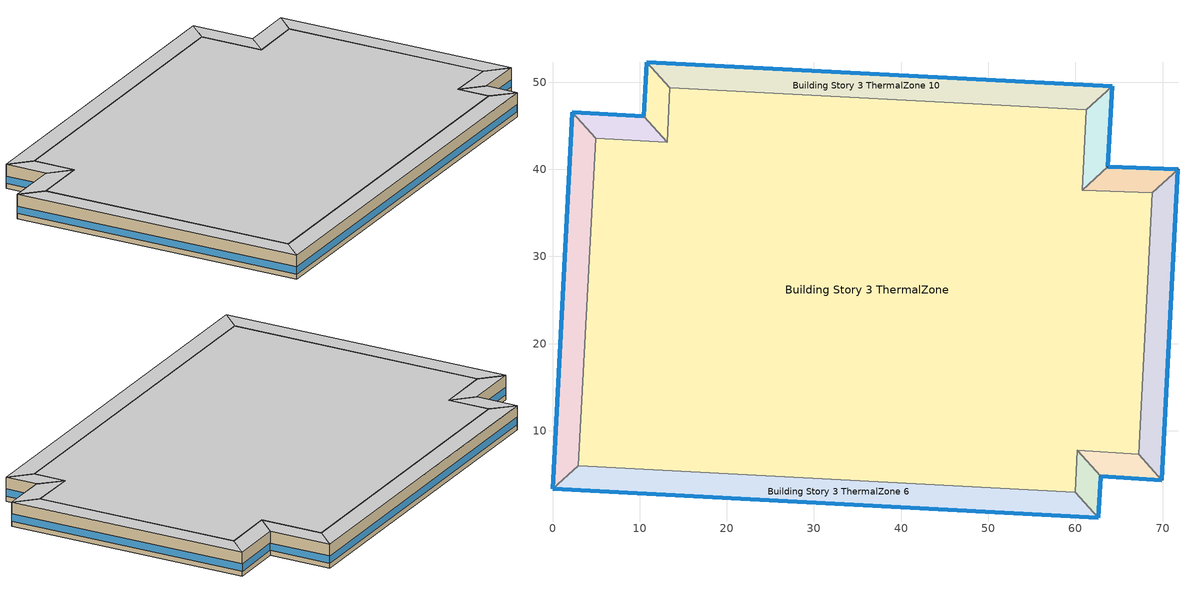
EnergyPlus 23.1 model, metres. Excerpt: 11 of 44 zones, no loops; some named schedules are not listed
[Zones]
Building Story 3 ThermalZone
 floor adiabatic (Typical Interior Floor): 61.25,46.86 60.76,37.63 68.8,37.29 67.26,7.32 60.22,7.76 59.96,2.97 2.97,6.01 4.93,43.56 13.14,43.11 13.48,49.34 z7.2
 wall adiabatic (Typical Interior Wall): 60.76,37.63 61.25,46.86 13.48,49.34 13.14,43.11 4.93,43.56 2.97,6.01 59.96,2.97 60.22,7.76 67.26,7.32 68.8,37.29 60.76,37.63 z7.2:10.8
 ceiling adiabatic (Typical Interior Ceiling): 13.48,49.34 13.14,43.11 4.93,43.56 2.97,6.01 59.96,2.97 60.22,7.76 67.26,7.32 68.8,37.29 60.76,37.63 61.25,46.86 z10.8
Building Story 3 ThermalZone 1
 floor adiabatic (Typical Interior Floor): 64.22,49.53 63.72,40.32 60.76,37.63 61.25,46.86 z7.2
 wall outside (Typical Insulated Steel Framed Exterior Wall R-12.99): 63.72,40.32 64.22,49.53 z7.2:10.8
 wall adiabatic (Typical Interior Wall): 64.22,49.53 61.25,46.86 60.76,37.63 63.72,40.32 z7.2:10.8
 window (U 0.55 SHGC 0.25): 63.72,40.34 64.22,49.51 z7.96:9.05
 ceiling adiabatic (Typical Interior Ceiling): 61.25,46.86 60.76,37.63 63.72,40.32 64.22,49.53 z10.8
Building Story 3 ThermalZone 10
 floor adiabatic (Typical Interior Ceiling): 10.8,52.31 64.22,49.53 61.25,46.86 13.48,49.34 z7.2
 wall outside (Typical Insulated Steel Framed Exterior Wall R-12.99): 64.22,49.53 10.8,52.31 z7.2:10.8
 wall adiabatic (Typical Interior Wall): 10.8,52.31 13.48,49.34 61.25,46.86 64.22,49.53 z7.2:10.8
 window (U 0.55 SHGC 0.25): 64.2,49.53 10.83,52.31 z7.96:9.04
 ceiling adiabatic (Typical Interior Ceiling): 13.48,49.34 61.25,46.86 64.22,49.53 10.8,52.31 z10.8
Building Story 3 ThermalZone 2
 floor adiabatic (Typical Interior Floor): 63.72,40.32 71.76,39.98 68.8,37.29 60.76,37.63 z7.2
 wall outside (Typical Insulated Steel Framed Exterior Wall R-12.99): 71.76,39.98 63.72,40.32 z7.2:10.8
 wall adiabatic (Typical Interior Wall): 63.72,40.32 60.76,37.63 68.8,37.29 71.76,39.98 z7.2:10.8
 window (U 0.55 SHGC 0.25): 71.74,39.98 63.75,40.31 z7.96:9.05
 ceiling adiabatic (Typical Interior Ceiling): 60.76,37.63 68.8,37.29 71.76,39.98 63.72,40.32 z10.8
Building Story 3 ThermalZone 3
 floor adiabatic (Typical Interior Ceiling): 71.76,39.98 69.92,4.33 67.26,7.32 68.8,37.29 z7.2
 wall outside (Typical Insulated Steel Framed Exterior Wall R-12.99): 69.92,4.33 71.76,39.98 z7.2:10.8
 wall adiabatic (Typical Interior Wall): 71.76,39.98 68.8,37.29 67.26,7.32 69.92,4.33 z7.2:10.8
 window (U 0.55 SHGC 0.25): 69.92,4.36 71.76,39.96 z7.96:9.04
 ceiling adiabatic (Typical Interior Ceiling): 68.8,37.29 67.26,7.32 69.92,4.33 71.76,39.98 z10.8
Building Story 3 ThermalZone 4
 floor adiabatic (Typical Interior Ceiling): 69.92,4.33 62.89,4.78 60.22,7.76 67.26,7.32 z7.2
 wall outside (Typical Insulated Steel Framed Exterior Wall R-12.99): 62.89,4.78 69.92,4.33 z7.2:10.8
 wall adiabatic (Typical Interior Wall): 69.92,4.33 67.26,7.32 60.22,7.76 62.89,4.78 z7.2:10.8
 window (U 0.55 SHGC 0.25): 62.91,4.77 69.89,4.33 z7.96:9.05
 ceiling adiabatic (Typical Interior Ceiling): 67.26,7.32 60.22,7.76 62.89,4.78 69.92,4.33 z10.8
Building Story 3 ThermalZone 5
 floor adiabatic (Typical Interior Ceiling): 62.89,4.78 62.63,0 59.96,2.97 60.22,7.76 z7.2
 wall outside (Typical Insulated Steel Framed Exterior Wall R-12.99): 62.63,0 62.89,4.78 z7.2:10.8
 wall adiabatic (Typical Interior Wall): 62.89,4.78 60.22,7.76 59.96,2.97 62.63,0 z7.2:10.8
 window (U 0.55 SHGC 0.25): 62.64,0.03 62.88,4.75 z7.96:9.05
 ceiling adiabatic (Typical Interior Ceiling): 60.22,7.76 59.96,2.97 62.63,0 62.89,4.78 z10.8
Building Story 3 ThermalZone 6
 floor adiabatic (Typical Interior Ceiling): 62.63,0 0,3.33 2.97,6.01 59.96,2.97 z7.2
 wall outside (Typical Insulated Steel Framed Exterior Wall R-12.99): 0,3.33 62.63,0 z7.2:10.8
 wall adiabatic (Typical Interior Wall): 62.63,0 59.96,2.97 2.97,6.01 0,3.33 z7.2:10.8
 window (U 0.55 SHGC 0.25): 0.03,3.33 62.61,0 z7.96:9.04
 ceiling adiabatic (Typical Interior Ceiling): 59.96,2.97 2.97,6.01 0,3.33 62.63,0 z10.8
Building Story 3 ThermalZone 7
 floor adiabatic (Typical Interior Ceiling): 0,3.33 2.26,46.53 4.93,43.56 2.97,6.01 z7.2
 wall outside (Typical Insulated Steel Framed Exterior Wall R-12.99): 2.26,46.53 0,3.33 z7.2:10.8
 wall adiabatic (Typical Interior Wall): 0,3.33 2.97,6.01 4.93,43.56 2.26,46.53 z7.2:10.8
 window (U 0.55 SHGC 0.25): 2.26,46.51 0,3.36 z7.96:9.04
 ceiling adiabatic (Typical Interior Ceiling): 2.97,6.01 4.93,43.56 2.26,46.53 0,3.33 z10.8
Building Story 3 ThermalZone 8
 floor adiabatic (Typical Interior Ceiling): 2.26,46.53 10.47,46.09 13.14,43.11 4.93,43.56 z7.2
 wall outside (Typical Insulated Steel Framed Exterior Wall R-12.99): 10.47,46.09 2.26,46.53 z7.2:10.8
 wall adiabatic (Typical Interior Wall): 2.26,46.53 4.93,43.56 13.14,43.11 10.47,46.09 z7.2:10.8
 window (U 0.55 SHGC 0.25): 10.44,46.09 2.29,46.53 z7.96:9.05
 ceiling adiabatic (Typical Interior Ceiling): 4.93,43.56 13.14,43.11 10.47,46.09 2.26,46.53 z10.8
Building Story 3 ThermalZone 9
 floor adiabatic (Typical Interior Ceiling): 10.47,46.09 10.8,52.31 13.48,49.34 13.14,43.11 z7.2
 wall outside (Typical Insulated Steel Framed Exterior Wall R-12.99): 10.8,52.31 10.47,46.09 z7.2:10.8
 wall adiabatic (Typical Interior Wall): 10.47,46.09 13.14,43.11 13.48,49.34 10.8,52.31 z7.2:10.8
 window (U 0.55 SHGC 0.25): 10.8,52.28 10.47,46.12 z7.96:9.05
 ceiling adiabatic (Typical Interior Ceiling): 13.14,43.11 13.48,49.34 10.8,52.31 10.47,46.09 z10.8
[Building]
bld_33: Terrain=City
[Site:Location]
Jack Northrop Fld H_CA_USA: Latitude {deg}=41.3134; Longitude {deg}=-105.584; Time Zone {hr}=-8; Elevation {m}=21
[Site:GroundTemperature:FCfactorMethod]
18.8, 14.3, 13.6, 13.2, 13.3, 12.6, 15.3, 15.6, 17.7, 19.4, 19.7, 18.5
[Site:WaterMainsTemperature]
Calculation Method=Correlation; Annual Average Outdoor Air Temperature {C}=8.96667; Maximum Difference In Monthly Average Outdoor Air Temperatures {deltaC}=26.2
[SizingPeriod:DesignDay] Day of Month=21; Dry-Bulb Temperature Range Modifier Type=DefaultMultipliers; Humidity Condition Type=Wetbulb; Barometric Pressure {Pa}=98769; Rain Indicator=No; Snow Indicator=No; Daylight Saving Time Indicator=No; Begin Environment Reset Mode=FullResetAtBeginEnvironment
Name | Month | Day Type | Maximum Dry-Bulb Temperature {C} | Daily Dry-Bulb Temperature Range {deltaC} | Wetbulb or DewPoint at Maximum Dry-Bulb {C} | Wind Speed {m/s} | Wind Direction {deg} | Solar Model Indicator | ASHRAE Clear Sky Optical Depth for Beam Irradiance (taub) | ASHRAE Clear Sky Optical Depth for Diffuse Irradiance (taud) | Sky Clearness
Buffalo Niagara Intl Ap Ann Clg .4% Condns DB=>MWB 1 | 7 | SummerDesignDay | 30.3 | 9.3 | 21.8 | 5.7 | 240 | ASHRAETau | 0.462 | 2.001
Buffalo Niagara Intl Ap Ann Clg .4% Condns WB=>MDB 1 | 7 | SummerDesignDay | 27.8 | 9.3 | 23.8 | 5.7 | 240 | ASHRAETau | 0.462 | 2.001
Buffalo Niagara Intl Ap Ann Htg 99.6% Condns DB 1 | 1 | WinterDesignDay | -16.3 | 0 | -16.3 | 5.1 | 270 | ASHRAEClearSky |  |  | 0
[Material] Thermal Absorptance=0.9; Solar Absorptance=0.7
Name | Roughness | Thickness {m} | Conductivity {W/m-K} | Density {kg/m3} | Specific Heat {J/kg-K} | Visible Absorptance
100mm Normalweight concrete floor | MediumRough | 0.1016 | 2.31045 | 2322 | 832.557 | 0.7
25mm Stucco | Smooth | 0.0254 | 0.72 | 1856 | 840 | 0.7
5/8 in. Gypsum Board | MediumSmooth | 0.0159 | 0.16 | 800 | 1090 | 0.7
G01 13mm gypsum board | Smooth | 0.0127 | 0.160031 | 800.001 | 1090.73 | 0.5
Std Wood 6inch 1; Std Wood 6inch 2 | MediumSmooth | 0.15 | 0.12 | 540 | 1210 | 0.7
[Material:NoMass] Roughness=Smooth; Thermal Absorptance=0.9; Solar Absorptance=0.7
Name | Thermal Resistance {m2-K/W} | Visible Absorptance
CP02 CARPET PAD | 0.21648 | 0.8
Typical Insulation R-10.81 | 1.90342 | 0.7
[WindowMaterial:Gas]
Gap_1_W_0_0032: Gas Type=Air; Thickness {m}=0.0032
[WindowMaterial:Glazing] Optical Data Type=SpectralAverage; Infrared Transmittance at Normal Incidence=0; Back Side Infrared Hemispherical Emissivity=0.84; Conductivity {W/m-K}=1; Dirt Correction Factor for Solar and Visible Transmittance=1; Solar Diffusing=No
Name | Thickness {m} | Solar Transmittance at Normal Incidence | Front Side Solar Reflectance at Normal Incidence | Back Side Solar Reflectance at Normal Incidence | Visible Transmittance at Normal Incidence | Front Side Visible Reflectance at Normal Incidence | Back Side Visible Reflectance at Normal Incidence | Front Side Infrared Hemispherical Emissivity
Glass_2022F_LayerAvg | 0.0039 | 0.355897 | 0.394095 | 0.265645 | 0.677694 | 0.042734 | 0.05547 | 0.046
Glass_2175_LayerAvg | 0.0086 | 0.167758 | 0.217606 | 0.437978 | 0.416044 | 0.078729 | 0.10654 | 0.84
[Construction]
InteriorFurnishings 1: Std Wood 6inch 1
InteriorFurnishings 2: Std Wood 6inch 2
Typical Insulated Steel Framed Exterior Wall R-12.99: 25mm Stucco, 5/8 in. Gypsum Board, Typical Insulation R-10.81, 5/8 in. Gypsum Board
Typical Interior Ceiling: CP02 CARPET PAD, 100mm Normalweight concrete floor
Typical Interior Floor: 100mm Normalweight concrete floor, CP02 CARPET PAD
Typical Interior Wall: G01 13mm gypsum board, G01 13mm gypsum board
U 0.55 SHGC 0.25: Glass_2175_LayerAvg, Gap_1_W_0_0032, Glass_2022F_LayerAvg
[Zone] Multiplier=1; Part of Total Floor Area=Yes
Building Story 3 ThermalZone; Building Story 3 ThermalZone 1; Building Story 3 ThermalZone 10; Building Story 3 ThermalZone 2; Building Story 3 ThermalZone 3; Building Story 3 ThermalZone 4; Building Story 3 ThermalZone 5; Building Story 3 ThermalZone 6; Building Story 3 ThermalZone 7; Building Story 3 ThermalZone 8; Building Story 3 ThermalZone 9
[Space] Space Type=Story Mid2 Blended Space Type
Name | Zone
Building Story 3 Space | Building Story 3 ThermalZone
Building Story 3 Space 1 | Building Story 3 ThermalZone 1
Building Story 3 Space 10 | Building Story 3 ThermalZone 10
Building Story 3 Space 2 | Building Story 3 ThermalZone 2
Building Story 3 Space 3 | Building Story 3 ThermalZone 3
Building Story 3 Space 4 | Building Story 3 ThermalZone 4
Building Story 3 Space 5 | Building Story 3 ThermalZone 5
Building Story 3 Space 6 | Building Story 3 ThermalZone 6
Building Story 3 Space 7 | Building Story 3 ThermalZone 7
Building Story 3 Space 8 | Building Story 3 ThermalZone 8
Building Story 3 Space 9 | Building Story 3 ThermalZone 9
[SpaceList]
Story Mid2 Blended Space Type: Building Story 3 Space 9, Building Story 3 Space 7, Building Story 3 Space 10, Building Story 3 Space 1, Building Story 3 Space 8, Building Story 3 Space 3, Building Story 3 Space 6, Building Story 3 Space 5, Building Story 3 Space 2, Building Story 3 Space, Building Story 3 Space 4
[InternalMass]
Name | Construction | Zone or ZoneList | Space or SpaceList | Surface Area {m2}
Building Story 3 Space 9 Office WholeBuilding - Lg Office A  - Story Mid2 Mass; Building Story 3 Space 9 Office WholeBuilding - Lg Office C  - Story Mid2 Mass | InteriorFurnishings 1 | Building Story 3 ThermalZone 9 | Building Story 3 Space 9 | 1.6954
Building Story 3 Space 7 Office WholeBuilding - Lg Office A  - Story Mid2 Mass; Building Story 3 Space 7 Office WholeBuilding - Lg Office C  - Story Mid2 Mass | InteriorFurnishings 1 | Building Story 3 ThermalZone 7 | Building Story 3 Space 7 | 10.9936
Building Story 3 Space 10 Office WholeBuilding - Lg Office A  - Story Mid2 Mass; Building Story 3 Space 10 Office WholeBuilding - Lg Office C  - Story Mid2 Mass | InteriorFurnishings 1 | Building Story 3 ThermalZone 10 | Building Story 3 Space 10 | 13.7771
Building Story 3 Space 1 Office WholeBuilding - Lg Office A  - Story Mid2 Mass; Building Story 3 Space 1 Office WholeBuilding - Lg Office C  - Story Mid2 Mass | InteriorFurnishings 1 | Building Story 3 ThermalZone 1 | Building Story 3 Space 1 | 2.50493
Building Story 3 Space 8 Office WholeBuilding - Lg Office A  - Story Mid2 Mass; Building Story 3 Space 8 Office WholeBuilding - Lg Office C  - Story Mid2 Mass | InteriorFurnishings 1 | Building Story 3 ThermalZone 8 | Building Story 3 Space 8 | 2.23326
Building Story 3 Space 3 Office WholeBuilding - Lg Office A  - Story Mid2 Mass; Building Story 3 Space 3 Office WholeBuilding - Lg Office C  - Story Mid2 Mass | InteriorFurnishings 1 | Building Story 3 ThermalZone 3 | Building Story 3 Space 3 | 8.88665
Building Story 3 Space 6 Office WholeBuilding - Lg Office A  - Story Mid2 Mass; Building Story 3 Space 6 Office WholeBuilding - Lg Office C  - Story Mid2 Mass | InteriorFurnishings 1 | Building Story 3 ThermalZone 6 | Building Story 3 Space 6 | 16.2902
Building Story 3 Space 5 Office WholeBuilding - Lg Office A  - Story Mid2 Mass; Building Story 3 Space 5 Office WholeBuilding - Lg Office C  - Story Mid2 Mass | InteriorFurnishings 1 | Building Story 3 ThermalZone 5 | Building Story 3 Space 5 | 1.30078
Building Story 3 Space 2 Office WholeBuilding - Lg Office A  - Story Mid2 Mass; Building Story 3 Space 2 Office WholeBuilding - Lg Office C  - Story Mid2 Mass | InteriorFurnishings 1 | Building Story 3 ThermalZone 2 | Building Story 3 Space 2 | 2.17642
Building Story 3 Space Office WholeBuilding - Lg Office A  - Story Mid2 Mass; Building Story 3 Space Office WholeBuilding - Lg Office C  - Story Mid2 Mass | InteriorFurnishings 1 | Building Story 3 ThermalZone | Building Story 3 Space | 255.122
Building Story 3 Space 4 Office WholeBuilding - Lg Office A  - Story Mid2 Mass; Building Story 3 Space 4 Office WholeBuilding - Lg Office C  - Story Mid2 Mass | InteriorFurnishings 1 | Building Story 3 ThermalZone 4 | Building Story 3 Space 4 | 1.90583
Building Story 3 Space 9 Office WholeBuilding - Lg Office A end_a - Story Mid2 Mass; Building Story 3 Space 9 Office WholeBuilding - Lg Office C end_a - Story Mid2 Mass | InteriorFurnishings 1 | Building Story 3 ThermalZone 9 | Building Story 3 Space 9 | 0.223672
Building Story 3 Space 7 Office WholeBuilding - Lg Office A end_a - Story Mid2 Mass; Building Story 3 Space 7 Office WholeBuilding - Lg Office C end_a - Story Mid2 Mass | InteriorFurnishings 1 | Building Story 3 ThermalZone 7 | Building Story 3 Space 7 | 1.45037
Building Story 3 Space 10 Office WholeBuilding - Lg Office A end_a - Story Mid2 Mass; Building Story 3 Space 10 Office WholeBuilding - Lg Office C end_a - Story Mid2 Mass | InteriorFurnishings 1 | Building Story 3 ThermalZone 10 | Building Story 3 Space 10 | 1.8176
Building Story 3 Space 1 Office WholeBuilding - Lg Office A end_a - Story Mid2 Mass; Building Story 3 Space 1 Office WholeBuilding - Lg Office C end_a - Story Mid2 Mass | InteriorFurnishings 1 | Building Story 3 ThermalZone 1 | Building Story 3 Space 1 | 0.330473
Building Story 3 Space 8 Office WholeBuilding - Lg Office A end_a - Story Mid2 Mass; Building Story 3 Space 8 Office WholeBuilding - Lg Office C end_a - Story Mid2 Mass | InteriorFurnishings 1 | Building Story 3 ThermalZone 8 | Building Story 3 Space 8 | 0.294632
Building Story 3 Space 3 Office WholeBuilding - Lg Office A end_a - Story Mid2 Mass; Building Story 3 Space 3 Office WholeBuilding - Lg Office C end_a - Story Mid2 Mass | InteriorFurnishings 1 | Building Story 3 ThermalZone 3 | Building Story 3 Space 3 | 1.1724
Building Story 3 Space 6 Office WholeBuilding - Lg Office A end_a - Story Mid2 Mass; Building Story 3 Space 6 Office WholeBuilding - Lg Office C end_a - Story Mid2 Mass | InteriorFurnishings 1 | Building Story 3 ThermalZone 6 | Building Story 3 Space 6 | 2.14914
Building Story 3 Space 5 Office WholeBuilding - Lg Office A end_a - Story Mid2 Mass; Building Story 3 Space 5 Office WholeBuilding - Lg Office C end_a - Story Mid2 Mass | InteriorFurnishings 1 | Building Story 3 ThermalZone 5 | Building Story 3 Space 5 | 0.17161
Building Story 3 Space 2 Office WholeBuilding - Lg Office A end_a - Story Mid2 Mass; Building Story 3 Space 2 Office WholeBuilding - Lg Office C end_a - Story Mid2 Mass | InteriorFurnishings 1 | Building Story 3 ThermalZone 2 | Building Story 3 Space 2 | 0.287132
Building Story 3 Space Office WholeBuilding - Lg Office A end_a - Story Mid2 Mass; Building Story 3 Space Office WholeBuilding - Lg Office C end_a - Story Mid2 Mass | InteriorFurnishings 1 | Building Story 3 ThermalZone | Building Story 3 Space | 33.6579
Building Story 3 Space 4 Office WholeBuilding - Lg Office A end_a - Story Mid2 Mass; Building Story 3 Space 4 Office WholeBuilding - Lg Office C end_a - Story Mid2 Mass | InteriorFurnishings 1 | Building Story 3 ThermalZone 4 | Building Story 3 Space 4 | 0.251434
Building Story 3 Space 9 Office WholeBuilding - Lg Office B  - Story Mid2 Mass | InteriorFurnishings 1 | Building Story 3 ThermalZone 9 | Building Story 3 Space 9 | 13.9908
Building Story 3 Space 7 Office WholeBuilding - Lg Office B  - Story Mid2 Mass | InteriorFurnishings 1 | Building Story 3 ThermalZone 7 | Building Story 3 Space 7 | 90.7208
Building Story 3 Space 10 Office WholeBuilding - Lg Office B  - Story Mid2 Mass | InteriorFurnishings 1 | Building Story 3 ThermalZone 10 | Building Story 3 Space 10 | 113.691
Building Story 3 Space 1 Office WholeBuilding - Lg Office B  - Story Mid2 Mass | InteriorFurnishings 1 | Building Story 3 ThermalZone 1 | Building Story 3 Space 1 | 20.6712
Building Story 3 Space 8 Office WholeBuilding - Lg Office B  - Story Mid2 Mass | InteriorFurnishings 1 | Building Story 3 ThermalZone 8 | Building Story 3 Space 8 | 18.4293
Building Story 3 Space 3 Office WholeBuilding - Lg Office B  - Story Mid2 Mass | InteriorFurnishings 1 | Building Story 3 ThermalZone 3 | Building Story 3 Space 3 | 73.3342
Building Story 3 Space 6 Office WholeBuilding - Lg Office B  - Story Mid2 Mass | InteriorFurnishings 1 | Building Story 3 ThermalZone 6 | Building Story 3 Space 6 | 134.43
Building Story 3 Space 5 Office WholeBuilding - Lg Office B  - Story Mid2 Mass | InteriorFurnishings 1 | Building Story 3 ThermalZone 5 | Building Story 3 Space 5 | 10.7342
Building Story 3 Space 2 Office WholeBuilding - Lg Office B  - Story Mid2 Mass | InteriorFurnishings 1 | Building Story 3 ThermalZone 2 | Building Story 3 Space 2 | 17.9602
Building Story 3 Space Office WholeBuilding - Lg Office B  - Story Mid2 Mass | InteriorFurnishings 1 | Building Story 3 ThermalZone | Building Story 3 Space | 2105.31
Building Story 3 Space 4 Office WholeBuilding - Lg Office B  - Story Mid2 Mass | InteriorFurnishings 1 | Building Story 3 ThermalZone 4 | Building Story 3 Space 4 | 15.7273
Building Story 3 Space 9 Office WholeBuilding - Lg Office B end_a - Story Mid2 Mass | InteriorFurnishings 1 | Building Story 3 ThermalZone 9 | Building Story 3 Space 9 | 1.84578
Building Story 3 Space 7 Office WholeBuilding - Lg Office B end_a - Story Mid2 Mass | InteriorFurnishings 1 | Building Story 3 ThermalZone 7 | Building Story 3 Space 7 | 11.9687
Building Story 3 Space 10 Office WholeBuilding - Lg Office B end_a - Story Mid2 Mass | InteriorFurnishings 1 | Building Story 3 ThermalZone 10 | Building Story 3 Space 10 | 14.9992
Building Story 3 Space 1 Office WholeBuilding - Lg Office B end_a - Story Mid2 Mass | InteriorFurnishings 1 | Building Story 3 ThermalZone 1 | Building Story 3 Space 1 | 2.72712
Building Story 3 Space 8 Office WholeBuilding - Lg Office B end_a - Story Mid2 Mass | InteriorFurnishings 1 | Building Story 3 ThermalZone 8 | Building Story 3 Space 8 | 2.43136
Building Story 3 Space 3 Office WholeBuilding - Lg Office B end_a - Story Mid2 Mass | InteriorFurnishings 1 | Building Story 3 ThermalZone 3 | Building Story 3 Space 3 | 9.67489
Building Story 3 Space 6 Office WholeBuilding - Lg Office B end_a - Story Mid2 Mass | InteriorFurnishings 1 | Building Story 3 ThermalZone 6 | Building Story 3 Space 6 | 17.7351
Building Story 3 Space 5 Office WholeBuilding - Lg Office B end_a - Story Mid2 Mass | InteriorFurnishings 1 | Building Story 3 ThermalZone 5 | Building Story 3 Space 5 | 1.41615
Building Story 3 Space 2 Office WholeBuilding - Lg Office B end_a - Story Mid2 Mass | InteriorFurnishings 1 | Building Story 3 ThermalZone 2 | Building Story 3 Space 2 | 2.36947
Building Story 3 Space Office WholeBuilding - Lg Office B end_a - Story Mid2 Mass | InteriorFurnishings 1 | Building Story 3 ThermalZone | Building Story 3 Space | 277.751
Building Story 3 Space 4 Office WholeBuilding - Lg Office B end_a - Story Mid2 Mass | InteriorFurnishings 1 | Building Story 3 ThermalZone 4 | Building Story 3 Space 4 | 2.07488
Building Story 3 Space 9 SecondarySchool Classroom A  - Story Mid2 Mass; Building Story 3 Space 9 SecondarySchool Classroom C  - Story Mid2 Mass | InteriorFurnishings 1 | Building Story 3 ThermalZone 9 | Building Story 3 Space 9 | 3.89921
Building Story 3 Space 7 SecondarySchool Classroom A  - Story Mid2 Mass; Building Story 3 Space 7 SecondarySchool Classroom C  - Story Mid2 Mass | InteriorFurnishings 1 | Building Story 3 ThermalZone 7 | Building Story 3 Space 7 | 25.2838
Building Story 3 Space 10 SecondarySchool Classroom A  - Story Mid2 Mass; Building Story 3 Space 10 SecondarySchool Classroom C  - Story Mid2 Mass | InteriorFurnishings 1 | Building Story 3 ThermalZone 10 | Building Story 3 Space 10 | 31.6857
Building Story 3 Space 1 SecondarySchool Classroom A  - Story Mid2 Mass; Building Story 3 Space 1 SecondarySchool Classroom C  - Story Mid2 Mass | InteriorFurnishings 1 | Building Story 3 ThermalZone 1 | Building Story 3 Space 1 | 5.76103
Building Story 3 Space 8 SecondarySchool Classroom A  - Story Mid2 Mass; Building Story 3 Space 8 SecondarySchool Classroom C  - Story Mid2 Mass | InteriorFurnishings 1 | Building Story 3 ThermalZone 8 | Building Story 3 Space 8 | 5.13622
Building Story 3 Space 3 SecondarySchool Classroom A  - Story Mid2 Mass; Building Story 3 Space 3 SecondarySchool Classroom C  - Story Mid2 Mass | InteriorFurnishings 1 | Building Story 3 ThermalZone 3 | Building Story 3 Space 3 | 20.4382
Building Story 3 Space 6 SecondarySchool Classroom A  - Story Mid2 Mass; Building Story 3 Space 6 SecondarySchool Classroom C  - Story Mid2 Mass | InteriorFurnishings 1 | Building Story 3 ThermalZone 6 | Building Story 3 Space 6 | 37.4654
Building Story 3 Space 5 SecondarySchool Classroom A  - Story Mid2 Mass; Building Story 3 Space 5 SecondarySchool Classroom C  - Story Mid2 Mass | InteriorFurnishings 1 | Building Story 3 ThermalZone 5 | Building Story 3 Space 5 | 2.99162
Building Story 3 Space 2 SecondarySchool Classroom A  - Story Mid2 Mass; Building Story 3 Space 2 SecondarySchool Classroom C  - Story Mid2 Mass | InteriorFurnishings 1 | Building Story 3 ThermalZone 2 | Building Story 3 Space 2 | 5.00548
Building Story 3 Space SecondarySchool Classroom A  - Story Mid2 Mass; Building Story 3 Space SecondarySchool Classroom C  - Story Mid2 Mass | InteriorFurnishings 1 | Building Story 3 ThermalZone | Building Story 3 Space | 586.748
Building Story 3 Space 4 SecondarySchool Classroom A  - Story Mid2 Mass; Building Story 3 Space 4 SecondarySchool Classroom C  - Story Mid2 Mass | InteriorFurnishings 1 | Building Story 3 ThermalZone 4 | Building Story 3 Space 4 | 4.38317
Building Story 3 Space 9 SecondarySchool Classroom A end_b - Story Mid2 Mass; Building Story 3 Space 9 SecondarySchool Classroom C end_b - Story Mid2 Mass | InteriorFurnishings 1 | Building Story 3 ThermalZone 9 | Building Story 3 Space 9 | 0.672459
Building Story 3 Space 7 SecondarySchool Classroom A end_b - Story Mid2 Mass; Building Story 3 Space 7 SecondarySchool Classroom C end_b - Story Mid2 Mass | InteriorFurnishings 1 | Building Story 3 ThermalZone 7 | Building Story 3 Space 7 | 4.36045
Building Story 3 Space 10 SecondarySchool Classroom A end_b - Story Mid2 Mass; Building Story 3 Space 10 SecondarySchool Classroom C end_b - Story Mid2 Mass | InteriorFurnishings 1 | Building Story 3 ThermalZone 10 | Building Story 3 Space 10 | 5.46452
Building Story 3 Space 1 SecondarySchool Classroom A end_b - Story Mid2 Mass; Building Story 3 Space 1 SecondarySchool Classroom C end_b - Story Mid2 Mass | InteriorFurnishings 1 | Building Story 3 ThermalZone 1 | Building Story 3 Space 1 | 0.993551
Building Story 3 Space 8 SecondarySchool Classroom A end_b - Story Mid2 Mass; Building Story 3 Space 8 SecondarySchool Classroom C end_b - Story Mid2 Mass | InteriorFurnishings 1 | Building Story 3 ThermalZone 8 | Building Story 3 Space 8 | 0.885796
Building Story 3 Space 3 SecondarySchool Classroom A end_b - Story Mid2 Mass; Building Story 3 Space 3 SecondarySchool Classroom C end_b - Story Mid2 Mass | InteriorFurnishings 1 | Building Story 3 ThermalZone 3 | Building Story 3 Space 3 | 3.52478
Building Story 3 Space 6 SecondarySchool Classroom A end_b - Story Mid2 Mass; Building Story 3 Space 6 SecondarySchool Classroom C end_b - Story Mid2 Mass | InteriorFurnishings 1 | Building Story 3 ThermalZone 6 | Building Story 3 Space 6 | 6.4613
Building Story 3 Space 5 SecondarySchool Classroom A end_b - Story Mid2 Mass; Building Story 3 Space 5 SecondarySchool Classroom C end_b - Story Mid2 Mass | InteriorFurnishings 1 | Building Story 3 ThermalZone 5 | Building Story 3 Space 5 | 0.515936
Building Story 3 Space 2 SecondarySchool Classroom A end_b - Story Mid2 Mass; Building Story 3 Space 2 SecondarySchool Classroom C end_b - Story Mid2 Mass | InteriorFurnishings 1 | Building Story 3 ThermalZone 2 | Building Story 3 Space 2 | 0.863248
Building Story 3 Space SecondarySchool Classroom A end_b - Story Mid2 Mass; Building Story 3 Space SecondarySchool Classroom C end_b - Story Mid2 Mass | InteriorFurnishings 1 | Building Story 3 ThermalZone | Building Story 3 Space | 101.191
Building Story 3 Space 4 SecondarySchool Classroom A end_b - Story Mid2 Mass; Building Story 3 Space 4 SecondarySchool Classroom C end_b - Story Mid2 Mass | InteriorFurnishings 1 | Building Story 3 ThermalZone 4 | Building Story 3 Space 4 | 0.755924
Building Story 3 Space 9 SecondarySchool Corridor B  - Story Mid2 Mass | InteriorFurnishings 1 | Building Story 3 ThermalZone 9 | Building Story 3 Space 9 | 5.49813
Building Story 3 Space 7 SecondarySchool Corridor B  - Story Mid2 Mass | InteriorFurnishings 1 | Building Story 3 ThermalZone 7 | Building Story 3 Space 7 | 35.6517
Building Story 3 Space 10 SecondarySchool Corridor B  - Story Mid2 Mass | InteriorFurnishings 1 | Building Story 3 ThermalZone 10 | Building Story 3 Space 10 | 44.6787
Building Story 3 Space 1 SecondarySchool Corridor B  - Story Mid2 Mass | InteriorFurnishings 1 | Building Story 3 ThermalZone 1 | Building Story 3 Space 1 | 8.12341
Building Story 3 Space 8 SecondarySchool Corridor B  - Story Mid2 Mass | InteriorFurnishings 1 | Building Story 3 ThermalZone 8 | Building Story 3 Space 8 | 7.2424
Building Story 3 Space 3 SecondarySchool Corridor B  - Story Mid2 Mass | InteriorFurnishings 1 | Building Story 3 ThermalZone 3 | Building Story 3 Space 3 | 28.8191
Building Story 3 Space 6 SecondarySchool Corridor B  - Story Mid2 Mass | InteriorFurnishings 1 | Building Story 3 ThermalZone 6 | Building Story 3 Space 6 | 52.8285
Building Story 3 Space 5 SecondarySchool Corridor B  - Story Mid2 Mass | InteriorFurnishings 1 | Building Story 3 ThermalZone 5 | Building Story 3 Space 5 | 4.21837
Building Story 3 Space 2 SecondarySchool Corridor B  - Story Mid2 Mass | InteriorFurnishings 1 | Building Story 3 ThermalZone 2 | Building Story 3 Space 2 | 7.05804
Building Story 3 Space SecondarySchool Corridor B  - Story Mid2 Mass | InteriorFurnishings 1 | Building Story 3 ThermalZone | Building Story 3 Space | 827.352
Building Story 3 Space 4 SecondarySchool Corridor B  - Story Mid2 Mass | InteriorFurnishings 1 | Building Story 3 ThermalZone 4 | Building Story 3 Space 4 | 6.18055
Building Story 3 Space 9 SecondarySchool Corridor B end_b - Story Mid2 Mass | InteriorFurnishings 1 | Building Story 3 ThermalZone 9 | Building Story 3 Space 9 | 0.94821
Building Story 3 Space 7 SecondarySchool Corridor B end_b - Story Mid2 Mass | InteriorFurnishings 1 | Building Story 3 ThermalZone 7 | Building Story 3 Space 7 | 6.14851
Building Story 3 Space 10 SecondarySchool Corridor B end_b - Story Mid2 Mass | InteriorFurnishings 1 | Building Story 3 ThermalZone 10 | Building Story 3 Space 10 | 7.70532
Building Story 3 Space 1 SecondarySchool Corridor B end_b - Story Mid2 Mass | InteriorFurnishings 1 | Building Story 3 ThermalZone 1 | Building Story 3 Space 1 | 1.40097
Building Story 3 Space 8 SecondarySchool Corridor B end_b - Story Mid2 Mass | InteriorFurnishings 1 | Building Story 3 ThermalZone 8 | Building Story 3 Space 8 | 1.24903
Building Story 3 Space 3 SecondarySchool Corridor B end_b - Story Mid2 Mass | InteriorFurnishings 1 | Building Story 3 ThermalZone 3 | Building Story 3 Space 3 | 4.97015
Building Story 3 Space 6 SecondarySchool Corridor B end_b - Story Mid2 Mass | InteriorFurnishings 1 | Building Story 3 ThermalZone 6 | Building Story 3 Space 6 | 9.11083
Building Story 3 Space 5 SecondarySchool Corridor B end_b - Story Mid2 Mass | InteriorFurnishings 1 | Building Story 3 ThermalZone 5 | Building Story 3 Space 5 | 0.727502
Building Story 3 Space 2 SecondarySchool Corridor B end_b - Story Mid2 Mass | InteriorFurnishings 1 | Building Story 3 ThermalZone 2 | Building Story 3 Space 2 | 1.21723
Building Story 3 Space SecondarySchool Corridor B end_b - Story Mid2 Mass | InteriorFurnishings 1 | Building Story 3 ThermalZone | Building Story 3 Space | 142.686
Building Story 3 Space 4 SecondarySchool Corridor B end_b - Story Mid2 Mass | InteriorFurnishings 1 | Building Story 3 ThermalZone 4 | Building Story 3 Space 4 | 1.0659
Building Story 3 Space Mass | InteriorFurnishings 2 | Building Story 3 ThermalZone | Building Story 3 Space | 5306.54
Building Story 3 Space 1 Mass | InteriorFurnishings 2 | Building Story 3 ThermalZone 1 | Building Story 3 Space 1 | 52.1027
Building Story 3 Space 10 Mass | InteriorFurnishings 2 | Building Story 3 ThermalZone 10 | Building Story 3 Space 10 | 286.564
Building Story 3 Space 2 Mass | InteriorFurnishings 2 | Building Story 3 ThermalZone 2 | Building Story 3 Space 2 | 45.2695
Building Story 3 Space 3 Mass | InteriorFurnishings 2 | Building Story 3 ThermalZone 3 | Building Story 3 Space 3 | 184.842
Building Story 3 Space 4 Mass | InteriorFurnishings 2 | Building Story 3 ThermalZone 4 | Building Story 3 Space 4 | 39.6413
Building Story 3 Space 5 Mass | InteriorFurnishings 2 | Building Story 3 ThermalZone 5 | Building Story 3 Space 5 | 27.0561
Building Story 3 Space 6 Mass | InteriorFurnishings 2 | Building Story 3 ThermalZone 6 | Building Story 3 Space 6 | 338.836
Building Story 3 Space 7 Mass | InteriorFurnishings 2 | Building Story 3 ThermalZone 7 | Building Story 3 Space 7 | 228.666
Building Story 3 Space 8 Mass | InteriorFurnishings 2 | Building Story 3 ThermalZone 8 | Building Story 3 Space 8 | 46.4519
Building Story 3 Space 9 Mass | InteriorFurnishings 2 | Building Story 3 ThermalZone 9 | Building Story 3 Space 9 | 35.2644
[Lights] Zone or ZoneList or Space or SpaceList=Story Mid2 Blended Space Type; Design Level Calculation Method=Watts/Area; Return Air Fraction=0; Fraction Visible=0.2; Fraction Replaceable=1
Name | Schedule | Watts per Zone Floor Area {W/m2} | Fraction Radiant
Office WholeBuilding - Lg Office Lights 1 | OfficeLarge BLDG_LIGHT_SCH_2013 | 4.92443 | 0.7
SecondarySchool Classroom Lights 2 | SchoolSecondary BLDG_LIGHT_CLASSROOM_SCH_2013 | 3.46067 | 0.37
SecondarySchool Corridor Lights 2 | SchoolSecondary BLDG_LIGHT_CORRIDOR_SCH_2013 | 1.29865 | 0.37
[People] Zone or ZoneList or Space or SpaceList=Story Mid2 Blended Space Type; Number of People Calculation Method=People/Area; Fraction Radiant=0.3; Enable ASHRAE 55 Comfort Warnings=Yes; Mean Radiant Temperature Calculation Type=ZoneAveraged; Work Efficiency Schedule=Work Efficiency Schedule; Clothing Insulation Schedule=Clothing Schedule; Air Velocity Schedule=Air Velocity Schedule; Thermal Comfort Model 1 Type=Fanger
Name | Number of People Schedule | People per Floor Area {person/m2} | Activity Level Schedule
Office WholeBuilding - Lg Office People 1 | OfficeLarge BLDG_OCC_SCH | 0.030027 | OfficeLarge ACTIVITY_SCH
SecondarySchool Classroom People 2 | SchoolSecondary BLDG_OCC_SCH | 0.0976802 | SchoolSecondary ACTIVITY_SCH
[ElectricEquipment] Zone or ZoneList or Space or SpaceList=Story Mid2 Blended Space Type; Design Level Calculation Method=Watts/Area; Fraction Latent=0; Fraction Radiant=0.5; Fraction Lost=0
Name | Schedule | Watts per Zone Floor Area {W/m2}
Office WholeBuilding - Lg Office Elec Equip 1 | OfficeLarge BLDG_EQUIP_SCH | 4.50246
SecondarySchool Classroom Elec Equip 2 | SchoolSecondary BLDG_EQUIP_SCH_2013 | 2.59271
SecondarySchool Corridor Elec Equip 2 | SchoolSecondary BLDG_EQUIP_SCH_2013 | 0.728029
[ZoneInfiltration:DesignFlowRate] Zone or ZoneList or Space or SpaceList=Story Mid2 Blended Space Type; Schedule=Always On Discrete; Design Flow Rate Calculation Method=Flow/ExteriorArea; Constant Term Coefficient=0; Temperature Term Coefficient=0; Velocity Term Coefficient=0.224; Velocity Squared Term Coefficient=0
Name | Flow Rate per Exterior Surface Area {m3/s-m2}
Office WholeBuilding - Lg Office A  - Story Mid2 Infiltration; Office WholeBuilding - Lg Office C  - Story Mid2 Infiltration | 8.42217e-05
Office WholeBuilding - Lg Office A end_a - Story Mid2 Infiltration; Office WholeBuilding - Lg Office C end_a - Story Mid2 Infiltration | 2.22225e-05
Office WholeBuilding - Lg Office B end_a - Story Mid2 Infiltration | 9.16922e-05
SecondarySchool Classroom A  - Story Mid2 Infiltration; SecondarySchool Classroom C  - Story Mid2 Infiltration | 6.44278e-05
SecondarySchool Classroom A end_b - Story Mid2 Infiltration; SecondarySchool Classroom C end_b - Story Mid2 Infiltration | 4.45167e-05
SecondarySchool Corridor B end_b - Story Mid2 Infiltration | 4.71038e-05
[Daylighting:Controls] Lighting Control Type=Stepped; Minimum Input Power Fraction for Continuous or ContinuousOff Dimming Control=0.3; Minimum Light Output Fraction for Continuous or ContinuousOff Dimming Control=0.2; Number of Stepped Control Steps=3; Probability Lighting will be Reset When Needed in Manual Stepped Control=1; Glare Calculation Azimuth Angle of View Direction Clockwise from Zone y-Axis {deg}=-0; Maximum Allowable Discomfort Glare Index=22; Illuminance Setpoint at Reference Point 1 {lux}=377
Name | Zone or Space | Glare Calculation Daylighting Reference Point | Daylighting Reference Point 1 | Fraction of Lights Controlled by Reference Point 1 | Daylighting Reference Point 2 | Fraction of Lights Controlled by Reference Point 2 | Illuminance Setpoint at Reference Point 2 {lux}
Building Story 3 ThermalZone 1 DaylightingControls | Building Story 3 ThermalZone 1 | Building Story 3 Space 1 Daylt Sensor 1 | Building Story 3 Space 1 Daylt Sensor 1 | 0.434
Building Story 3 ThermalZone 10 DaylightingControls | Building Story 3 ThermalZone 10 | Building Story 3 Space 10 Daylt Sensor 1 | Building Story 3 Space 10 Daylt Sensor 1 | 0.452 | Building Story 3 Space 10 Daylt Sensor 2 | 0.107 | 377
Building Story 3 ThermalZone 3 DaylightingControls | Building Story 3 ThermalZone 3 | Building Story 3 Space 3 Daylt Sensor 1 | Building Story 3 Space 3 Daylt Sensor 1 | 0.459 | Building Story 3 Space 3 Daylt Sensor 2 | 0.104 | 377
Building Story 3 ThermalZone 6 DaylightingControls | Building Story 3 ThermalZone 6 | Building Story 3 Space 6 Daylt Sensor 1 | Building Story 3 Space 6 Daylt Sensor 1 | 0.45 | Building Story 3 Space 6 Daylt Sensor 2 | 0.108 | 377
Building Story 3 ThermalZone 7 DaylightingControls | Building Story 3 ThermalZone 7 | Building Story 3 Space 7 Daylt Sensor 1 | Building Story 3 Space 7 Daylt Sensor 1 | 0.454 | Building Story 3 Space 7 Daylt Sensor 2 | 0.106 | 377
[Exterior:Lights] Control Option=AstronomicalClock
Name | Schedule | Design Level {W}
Building Facades | Schedule Ruleset 1 | 1153.37
Main Entries | Schedule Ruleset 2 | 340.548
Other Doors | Schedule Ruleset 2 | 757.718
Parking Areas and Drives | Schedule Ruleset 2 | 13552.8
[Schedule:Day:Interval]
OfficeLarge BLDG_LIGHT_SCH_2013 Wkdy Day: No, 05:00, 0.05, 06:00, 0.1, 07:00, 0.0905601, 08:00, 0.27168, 17:00, 0.815041, 18:00, 0.452801, 20:00, 0.27168, 22:00, 0.18112, 23:00, 0.0905601, 24:00, 0.0452801
OfficeLarge BLDG_LIGHT_SCH_2013 Sat Day: No, 06:00, 0.05, 08:00, 0.0905601, 12:00, 0.27168, 17:00, 0.13584, 19:00, 0.0452801, 24:00, 0.05
OfficeLarge BLDG_LIGHT_SCH_2013 Default: No, 05:00, 0.05, 18:00, 0.0452801, 24:00, 0.05
OfficeLarge BLDG_LIGHT_SCH_2013 Summer Design Day; SchoolSecondary BLDG_LIGHT_CLASSROOM_SCH_2013 Summer Design Day; SchoolSecondary BLDG_LIGHT_CORRIDOR_SCH_2013 Summer Design Day: No, 24:00, 1
OfficeLarge BLDG_LIGHT_SCH_2013 Winter Design Day; SchoolSecondary BLDG_LIGHT_CLASSROOM_SCH_2013 Winter Design Day; SchoolSecondary BLDG_LIGHT_CORRIDOR_SCH_2013 Winter Design Day: No, 24:00, 0
SchoolSecondary BLDG_LIGHT_CLASSROOM_SCH_2013 Wkdy Day; SchoolSecondary BLDG_LIGHT_CLASSROOM_SCH_2013 Wkdy Day 2: No, 07:00, 0.1773, 08:00, 0.9, 21:00, 0.598291, 24:00, 0.1773
SchoolSecondary BLDG_LIGHT_CLASSROOM_SCH_2013 Wknd Day; SchoolSecondary BLDG_LIGHT_CLASSROOM_SCH_2013 Wknd Day 1; SchoolSecondary BLDG_LIGHT_CLASSROOM_SCH_2013 Default; SchoolSecondary BLDG_LIGHT_CORRIDOR_SCH_2013 Wknd Day; SchoolSecondary BLDG_LIGHT_CORRIDOR_SCH_2013 Default: No, 24:00, 0.1773
SchoolSecondary BLDG_LIGHT_CLASSROOM_SCH_2013 Wkdy Day 1: No, 08:00, 0.1773, 20:00, 0.332384, 21:00, 0.117863, 24:00, 0.1773
SchoolSecondary BLDG_LIGHT_CORRIDOR_SCH_2013 Wkdy Day: No, 07:00, 0.1773, 08:00, 0.9, 21:00, 0.551772, 24:00, 0.1773
Schedule Day 103: No, 06:00, 0, 24:00, 1
Schedule Day 104: No, 06:00, 0.7, 24:00, 1
[Schedule:Week:Daily]
OfficeLarge BLDG_LIGHT_SCH_2013 Week Rule - Jan1-Jan3: OfficeLarge BLDG_LIGHT_SCH_2013 Wkdy Day, OfficeLarge BLDG_LIGHT_SCH_2013 Wkdy Day, OfficeLarge BLDG_LIGHT_SCH_2013 Wkdy Day, OfficeLarge BLDG_LIGHT_SCH_2013 Wkdy Day, OfficeLarge BLDG_LIGHT_SCH_2013 Wkdy Day, OfficeLarge BLDG_LIGHT_SCH_2013 Wkdy Day, OfficeLarge BLDG_LIGHT_SCH_2013 Sat Day, OfficeLarge BLDG_LIGHT_SCH_2013 Default, OfficeLarge BLDG_LIGHT_SCH_2013 Summer Design Day, OfficeLarge BLDG_LIGHT_SCH_2013 Winter Design Day, OfficeLarge BLDG_LIGHT_SCH_2013 Default, OfficeLarge BLDG_LIGHT_SCH_2013 Default
OfficeLarge BLDG_LIGHT_SCH_2013 Week Rule - Jan4-Dec31: OfficeLarge BLDG_LIGHT_SCH_2013 Default, OfficeLarge BLDG_LIGHT_SCH_2013 Wkdy Day, OfficeLarge BLDG_LIGHT_SCH_2013 Wkdy Day, OfficeLarge BLDG_LIGHT_SCH_2013 Wkdy Day, OfficeLarge BLDG_LIGHT_SCH_2013 Wkdy Day, OfficeLarge BLDG_LIGHT_SCH_2013 Wkdy Day, OfficeLarge BLDG_LIGHT_SCH_2013 Sat Day, OfficeLarge BLDG_LIGHT_SCH_2013 Default, OfficeLarge BLDG_LIGHT_SCH_2013 Summer Design Day, OfficeLarge BLDG_LIGHT_SCH_2013 Winter Design Day, OfficeLarge BLDG_LIGHT_SCH_2013 Default, OfficeLarge BLDG_LIGHT_SCH_2013 Default
SchoolSecondary ACTIVITY_SCH Week Rule - Jan1-Dec31: SchoolSecondary ACTIVITY_SCH Default, SchoolSecondary ACTIVITY_SCH Default, SchoolSecondary ACTIVITY_SCH Default, SchoolSecondary ACTIVITY_SCH Default, SchoolSecondary ACTIVITY_SCH Default, SchoolSecondary ACTIVITY_SCH Default, SchoolSecondary ACTIVITY_SCH Default, SchoolSecondary ACTIVITY_SCH Default, SchoolSecondary ACTIVITY_SCH Summer Design Day, SchoolSecondary ACTIVITY_SCH Winter Design Day, SchoolSecondary ACTIVITY_SCH Default, SchoolSecondary ACTIVITY_SCH Default
Work Efficiency Schedule Week Rule - Jan1-Dec31: Work Efficiency Schedule Default, Work Efficiency Schedule Default, Work Efficiency Schedule Default, Work Efficiency Schedule Default, Work Efficiency Schedule Default, Work Efficiency Schedule Default, Work Efficiency Schedule Default, Work Efficiency Schedule Default, Work Efficiency Schedule Default, Work Efficiency Schedule Default, Work Efficiency Schedule Default, Work Efficiency Schedule Default
Clothing Schedule Week Rule - Jan1-Dec31: Clothing Schedule Default Winter Clothes, Clothing Schedule Default Winter Clothes, Clothing Schedule Default Winter Clothes, Clothing Schedule Default Winter Clothes, Clothing Schedule Default Winter Clothes, Clothing Schedule Default Winter Clothes, Clothing Schedule Default Winter Clothes, Clothing Schedule Default Winter Clothes, Clothing Schedule Default Winter Clothes, Clothing Schedule Default Winter Clothes, Clothing Schedule Default Winter Clothes, Clothing Schedule Default Winter Clothes
Air Velocity Schedule Week Rule - Jan1-Dec31: Air Velocity Schedule Default, Air Velocity Schedule Default, Air Velocity Schedule Default, Air Velocity Schedule Default, Air Velocity Schedule Default, Air Velocity Schedule Default, Air Velocity Schedule Default, Air Velocity Schedule Default, Air Velocity Schedule Default, Air Velocity Schedule Default, Air Velocity Schedule Default, Air Velocity Schedule Default
SchoolSecondary BLDG_OCC_SCH Week Rule - Jan1-Jan3: SchoolSecondary BLDG_OCC_SCH Wkdy|SmrDsn Day, SchoolSecondary BLDG_OCC_SCH Wkdy|SmrDsn Day, SchoolSecondary BLDG_OCC_SCH Wkdy|SmrDsn Day, SchoolSecondary BLDG_OCC_SCH Wkdy|SmrDsn Day, SchoolSecondary BLDG_OCC_SCH Wkdy|SmrDsn Day, SchoolSecondary BLDG_OCC_SCH Wkdy|SmrDsn Day, SchoolSecondary BLDG_OCC_SCH Wknd Day, SchoolSecondary BLDG_OCC_SCH Default, SchoolSecondary BLDG_OCC_SCH Summer Design Day, SchoolSecondary BLDG_OCC_SCH Winter Design Day, SchoolSecondary BLDG_OCC_SCH Default, SchoolSecondary BLDG_OCC_SCH Default
SchoolSecondary BLDG_OCC_SCH Week Rule - Jan4-Jun13: SchoolSecondary BLDG_OCC_SCH Wknd Day, SchoolSecondary BLDG_OCC_SCH Wkdy|SmrDsn Day, SchoolSecondary BLDG_OCC_SCH Wkdy|SmrDsn Day, SchoolSecondary BLDG_OCC_SCH Wkdy|SmrDsn Day, SchoolSecondary BLDG_OCC_SCH Wkdy|SmrDsn Day, SchoolSecondary BLDG_OCC_SCH Wkdy|SmrDsn Day, SchoolSecondary BLDG_OCC_SCH Wknd Day, SchoolSecondary BLDG_OCC_SCH Default, SchoolSecondary BLDG_OCC_SCH Summer Design Day, SchoolSecondary BLDG_OCC_SCH Winter Design Day, SchoolSecondary BLDG_OCC_SCH Default, SchoolSecondary BLDG_OCC_SCH Default
SchoolSecondary BLDG_OCC_SCH Week Rule - Jun14-Jun20: SchoolSecondary BLDG_OCC_SCH Wknd Day, SchoolSecondary BLDG_OCC_SCH Wkdy|SmrDsn Day, SchoolSecondary BLDG_OCC_SCH Wkdy|SmrDsn Day 1, SchoolSecondary BLDG_OCC_SCH Wkdy|SmrDsn Day 1, SchoolSecondary BLDG_OCC_SCH Wkdy|SmrDsn Day 1, SchoolSecondary BLDG_OCC_SCH Wkdy|SmrDsn Day 1, SchoolSecondary BLDG_OCC_SCH Wknd Day 1, SchoolSecondary BLDG_OCC_SCH Default, SchoolSecondary BLDG_OCC_SCH Summer Design Day, SchoolSecondary BLDG_OCC_SCH Winter Design Day, SchoolSecondary BLDG_OCC_SCH Default, SchoolSecondary BLDG_OCC_SCH Default
SchoolSecondary BLDG_OCC_SCH Week Rule - Jun21-Sep12: SchoolSecondary BLDG_OCC_SCH Wknd Day 1, SchoolSecondary BLDG_OCC_SCH Wkdy|SmrDsn Day 1, SchoolSecondary BLDG_OCC_SCH Wkdy|SmrDsn Day 1, SchoolSecondary BLDG_OCC_SCH Wkdy|SmrDsn Day 1, SchoolSecondary BLDG_OCC_SCH Wkdy|SmrDsn Day 1, SchoolSecondary BLDG_OCC_SCH Wkdy|SmrDsn Day 1, SchoolSecondary BLDG_OCC_SCH Wknd Day 1, SchoolSecondary BLDG_OCC_SCH Default, SchoolSecondary BLDG_OCC_SCH Summer Design Day, SchoolSecondary BLDG_OCC_SCH Winter Design Day, SchoolSecondary BLDG_OCC_SCH Default, SchoolSecondary BLDG_OCC_SCH Default
SchoolSecondary BLDG_OCC_SCH Week Rule - Sep13-Sep19: SchoolSecondary BLDG_OCC_SCH Wknd Day 1, SchoolSecondary BLDG_OCC_SCH Wkdy|SmrDsn Day 1, SchoolSecondary BLDG_OCC_SCH Wkdy|SmrDsn Day 1, SchoolSecondary BLDG_OCC_SCH Wkdy|SmrDsn Day 2, SchoolSecondary BLDG_OCC_SCH Wkdy|SmrDsn Day 2, SchoolSecondary BLDG_OCC_SCH Wkdy|SmrDsn Day 2, SchoolSecondary BLDG_OCC_SCH Default, SchoolSecondary BLDG_OCC_SCH Default, SchoolSecondary BLDG_OCC_SCH Summer Design Day, SchoolSecondary BLDG_OCC_SCH Winter Design Day, SchoolSecondary BLDG_OCC_SCH Default, SchoolSecondary BLDG_OCC_SCH Default
SchoolSecondary BLDG_OCC_SCH Week Rule - Sep20-Dec31: SchoolSecondary BLDG_OCC_SCH Default, SchoolSecondary BLDG_OCC_SCH Wkdy|SmrDsn Day 2, SchoolSecondary BLDG_OCC_SCH Wkdy|SmrDsn Day 2, SchoolSecondary BLDG_OCC_SCH Wkdy|SmrDsn Day 2, SchoolSecondary BLDG_OCC_SCH Wkdy|SmrDsn Day 2, SchoolSecondary BLDG_OCC_SCH Wkdy|SmrDsn Day 2, SchoolSecondary BLDG_OCC_SCH Default, SchoolSecondary BLDG_OCC_SCH Default, SchoolSecondary BLDG_OCC_SCH Summer Design Day, SchoolSecondary BLDG_OCC_SCH Winter Design Day, SchoolSecondary BLDG_OCC_SCH Default, SchoolSecondary BLDG_OCC_SCH Default
SchoolSecondary BLDG_EQUIP_SCH_2013 Week Rule - Jan1-Jan3: SchoolSecondary BLDG_EQUIP_SCH_2013 Wkdy Day, SchoolSecondary BLDG_EQUIP_SCH_2013 Wkdy Day, SchoolSecondary BLDG_EQUIP_SCH_2013 Wkdy Day, SchoolSecondary BLDG_EQUIP_SCH_2013 Wkdy Day, SchoolSecondary BLDG_EQUIP_SCH_2013 Wkdy Day, SchoolSecondary BLDG_EQUIP_SCH_2013 Wkdy Day, SchoolSecondary BLDG_EQUIP_SCH_2013 Default|Wknd Day, SchoolSecondary BLDG_EQUIP_SCH_2013 Default, SchoolSecondary BLDG_EQUIP_SCH_2013 Summer Design Day, SchoolSecondary BLDG_EQUIP_SCH_2013 Winter Design Day 2, SchoolSecondary BLDG_EQUIP_SCH_2013 Default, SchoolSecondary BLDG_EQUIP_SCH_2013 Default
SchoolSecondary BLDG_EQUIP_SCH_2013 Week Rule - Jan4-Jun27: SchoolSecondary BLDG_EQUIP_SCH_2013 Default|Wknd Day, SchoolSecondary BLDG_EQUIP_SCH_2013 Wkdy Day, SchoolSecondary BLDG_EQUIP_SCH_2013 Wkdy Day, SchoolSecondary BLDG_EQUIP_SCH_2013 Wkdy Day, SchoolSecondary BLDG_EQUIP_SCH_2013 Wkdy Day, SchoolSecondary BLDG_EQUIP_SCH_2013 Wkdy Day, SchoolSecondary BLDG_EQUIP_SCH_2013 Default|Wknd Day, SchoolSecondary BLDG_EQUIP_SCH_2013 Default, SchoolSecondary BLDG_EQUIP_SCH_2013 Summer Design Day, SchoolSecondary BLDG_EQUIP_SCH_2013 Winter Design Day 2, SchoolSecondary BLDG_EQUIP_SCH_2013 Default, SchoolSecondary BLDG_EQUIP_SCH_2013 Default
SchoolSecondary BLDG_EQUIP_SCH_2013 Week Rule - Jun28-Jul4: SchoolSecondary BLDG_EQUIP_SCH_2013 Default|Wknd Day, SchoolSecondary BLDG_EQUIP_SCH_2013 Wkdy Day, SchoolSecondary BLDG_EQUIP_SCH_2013 Wkdy Day, SchoolSecondary BLDG_EQUIP_SCH_2013 Wkdy Day 1, SchoolSecondary BLDG_EQUIP_SCH_2013 Wkdy Day 1, SchoolSecondary BLDG_EQUIP_SCH_2013 Wkdy Day 1, SchoolSecondary BLDG_EQUIP_SCH_2013 Default|Wknd Day 1, SchoolSecondary BLDG_EQUIP_SCH_2013 Default, SchoolSecondary BLDG_EQUIP_SCH_2013 Summer Design Day, SchoolSecondary BLDG_EQUIP_SCH_2013 Winter Design Day 2, SchoolSecondary BLDG_EQUIP_SCH_2013 Default, SchoolSecondary BLDG_EQUIP_SCH_2013 Default
SchoolSecondary BLDG_EQUIP_SCH_2013 Week Rule - Jul5-Aug29: SchoolSecondary BLDG_EQUIP_SCH_2013 Default|Wknd Day 1, SchoolSecondary BLDG_EQUIP_SCH_2013 Wkdy Day 1, SchoolSecondary BLDG_EQUIP_SCH_2013 Wkdy Day 1, SchoolSecondary BLDG_EQUIP_SCH_2013 Wkdy Day 1, SchoolSecondary BLDG_EQUIP_SCH_2013 Wkdy Day 1, SchoolSecondary BLDG_EQUIP_SCH_2013 Wkdy Day 1, SchoolSecondary BLDG_EQUIP_SCH_2013 Default|Wknd Day 1, SchoolSecondary BLDG_EQUIP_SCH_2013 Default, SchoolSecondary BLDG_EQUIP_SCH_2013 Summer Design Day, SchoolSecondary BLDG_EQUIP_SCH_2013 Winter Design Day 2, SchoolSecondary BLDG_EQUIP_SCH_2013 Default, SchoolSecondary BLDG_EQUIP_SCH_2013 Default
SchoolSecondary BLDG_EQUIP_SCH_2013 Week Rule - Aug30-Sep5: SchoolSecondary BLDG_EQUIP_SCH_2013 Default|Wknd Day 1, SchoolSecondary BLDG_EQUIP_SCH_2013 Wkdy Day 1, SchoolSecondary BLDG_EQUIP_SCH_2013 Wkdy Day 2, SchoolSecondary BLDG_EQUIP_SCH_2013 Wkdy Day 2, SchoolSecondary BLDG_EQUIP_SCH_2013 Wkdy Day 2, SchoolSecondary BLDG_EQUIP_SCH_2013 Wkdy Day 2, SchoolSecondary BLDG_EQUIP_SCH_2013 Default|Wknd Day 2, SchoolSecondary BLDG_EQUIP_SCH_2013 Default, SchoolSecondary BLDG_EQUIP_SCH_2013 Summer Design Day, SchoolSecondary BLDG_EQUIP_SCH_2013 Winter Design Day 2, SchoolSecondary BLDG_EQUIP_SCH_2013 Default, SchoolSecondary BLDG_EQUIP_SCH_2013 Default
SchoolSecondary BLDG_EQUIP_SCH_2013 Week Rule - Sep6-Dec31: SchoolSecondary BLDG_EQUIP_SCH_2013 Default|Wknd Day 2, SchoolSecondary BLDG_EQUIP_SCH_2013 Wkdy Day 2, SchoolSecondary BLDG_EQUIP_SCH_2013 Wkdy Day 2, SchoolSecondary BLDG_EQUIP_SCH_2013 Wkdy Day 2, SchoolSecondary BLDG_EQUIP_SCH_2013 Wkdy Day 2, SchoolSecondary BLDG_EQUIP_SCH_2013 Wkdy Day 2, SchoolSecondary BLDG_EQUIP_SCH_2013 Default|Wknd Day 2, SchoolSecondary BLDG_EQUIP_SCH_2013 Default, SchoolSecondary BLDG_EQUIP_SCH_2013 Summer Design Day, SchoolSecondary BLDG_EQUIP_SCH_2013 Winter Design Day 2, SchoolSecondary BLDG_EQUIP_SCH_2013 Default, SchoolSecondary BLDG_EQUIP_SCH_2013 Default
OfficeLarge BLDG_OCC_SCH Week Rule - Jan1-Jan3: OfficeLarge BLDG_OCC_SCH Wkdy Day, OfficeLarge BLDG_OCC_SCH Wkdy Day, OfficeLarge BLDG_OCC_SCH Wkdy Day, OfficeLarge BLDG_OCC_SCH Wkdy Day, OfficeLarge BLDG_OCC_SCH Wkdy Day, OfficeLarge BLDG_OCC_SCH Wkdy Day, OfficeLarge BLDG_OCC_SCH Sat Day, OfficeLarge BLDG_OCC_SCH Default, OfficeLarge BLDG_OCC_SCH Summer Design Day, OfficeLarge BLDG_OCC_SCH Winter Design Day, OfficeLarge BLDG_OCC_SCH Default, OfficeLarge BLDG_OCC_SCH Default
OfficeLarge BLDG_OCC_SCH Week Rule - Jan4-Dec31: OfficeLarge BLDG_OCC_SCH Default, OfficeLarge BLDG_OCC_SCH Wkdy Day, OfficeLarge BLDG_OCC_SCH Wkdy Day, OfficeLarge BLDG_OCC_SCH Wkdy Day, OfficeLarge BLDG_OCC_SCH Wkdy Day, OfficeLarge BLDG_OCC_SCH Wkdy Day, OfficeLarge BLDG_OCC_SCH Sat Day, OfficeLarge BLDG_OCC_SCH Default, OfficeLarge BLDG_OCC_SCH Summer Design Day, OfficeLarge BLDG_OCC_SCH Winter Design Day, OfficeLarge BLDG_OCC_SCH Default, OfficeLarge BLDG_OCC_SCH Default
OfficeLarge ACTIVITY_SCH Week Rule - Jan1-Dec31: OfficeLarge ACTIVITY_SCH Default, OfficeLarge ACTIVITY_SCH Default, OfficeLarge ACTIVITY_SCH Default, OfficeLarge ACTIVITY_SCH Default, OfficeLarge ACTIVITY_SCH Default, OfficeLarge ACTIVITY_SCH Default, OfficeLarge ACTIVITY_SCH Default, OfficeLarge ACTIVITY_SCH Default, OfficeLarge ACTIVITY_SCH Summer Design Day, OfficeLarge ACTIVITY_SCH Winter Design Day, OfficeLarge ACTIVITY_SCH Default, OfficeLarge ACTIVITY_SCH Default
OfficeLarge BLDG_EQUIP_SCH Week Rule - Jan1-Jan3: OfficeLarge BLDG_EQUIP_SCH Wkdy Day, OfficeLarge BLDG_EQUIP_SCH Wkdy Day, OfficeLarge BLDG_EQUIP_SCH Wkdy Day, OfficeLarge BLDG_EQUIP_SCH Wkdy Day, OfficeLarge BLDG_EQUIP_SCH Wkdy Day, OfficeLarge BLDG_EQUIP_SCH Wkdy Day, OfficeLarge BLDG_EQUIP_SCH Sat Day, OfficeLarge BLDG_EQUIP_SCH Default, OfficeLarge BLDG_EQUIP_SCH Summer Design Day, OfficeLarge BLDG_EQUIP_SCH Winter Design Day, OfficeLarge BLDG_EQUIP_SCH Default, OfficeLarge BLDG_EQUIP_SCH Default
OfficeLarge BLDG_EQUIP_SCH Week Rule - Jan4-Dec31: OfficeLarge BLDG_EQUIP_SCH Default, OfficeLarge BLDG_EQUIP_SCH Wkdy Day, OfficeLarge BLDG_EQUIP_SCH Wkdy Day, OfficeLarge BLDG_EQUIP_SCH Wkdy Day, OfficeLarge BLDG_EQUIP_SCH Wkdy Day, OfficeLarge BLDG_EQUIP_SCH Wkdy Day, OfficeLarge BLDG_EQUIP_SCH Sat Day, OfficeLarge BLDG_EQUIP_SCH Default, OfficeLarge BLDG_EQUIP_SCH Summer Design Day, OfficeLarge BLDG_EQUIP_SCH Winter Design Day, OfficeLarge BLDG_EQUIP_SCH Default, OfficeLarge BLDG_EQUIP_SCH Default
[Schedule:Year]
OfficeLarge BLDG_LIGHT_SCH_2013: OfficeLarge BLDG_LIGHT_SCH_2013 Week Rule - Jan1-Jan3, 1, 1, 1, 3, OfficeLarge BLDG_LIGHT_SCH_2013 Week Rule - Jan4-Dec31, 1, 4, 12, 31
OfficeLarge BLDG_OCC_SCH: OfficeLarge BLDG_OCC_SCH Week Rule - Jan1-Jan3, 1, 1, 1, 3, OfficeLarge BLDG_OCC_SCH Week Rule - Jan4-Dec31, 1, 4, 12, 31
OfficeLarge ACTIVITY_SCH: OfficeLarge ACTIVITY_SCH Week Rule - Jan1-Dec31, 1, 1, 12, 31
OfficeLarge BLDG_EQUIP_SCH: OfficeLarge BLDG_EQUIP_SCH Week Rule - Jan1-Jan3, 1, 1, 1, 3, OfficeLarge BLDG_EQUIP_SCH Week Rule - Jan4-Dec31, 1, 4, 12, 31
